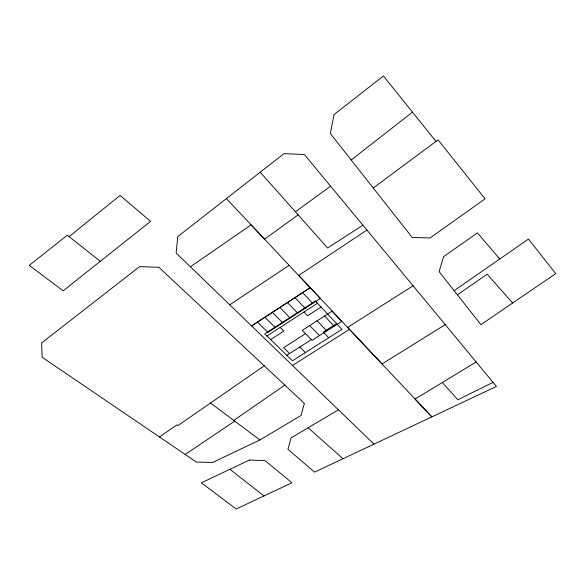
<?xml version="1.0" encoding="UTF-8"?>
<svg xmlns="http://www.w3.org/2000/svg" width="585" height="585" viewBox="0 0 585 585"><rect width="100%" height="100%" fill="white"/><g stroke="black" fill="none" stroke-linecap="round" stroke-linejoin="round"><path stroke-width="0.88" d="M69.118 236.603L120.093 195.434L150.579 221.371L63.158 290.825L29.25 265.378L67.326 235.185L100.298 261.32M226.388 198.6L177.752 236.596L176.151 253.034L373.954 444.139L496.431 386.444L304.397 154.528L284.017 153.628L226.388 198.6L264.559 239.155L298.167 214.885M351.197 160.005L412.476 112.152M373.252 188.004L438.055 139.852L485.06 198.827L430.114 237.956L412.249 237.503L330.335 133.526L334.057 114.558L383.446 75.977L435.949 141.402M295.41 211.77L330.627 186.205M159.486 436.988L176.911 424.856L177.979 425.573L264.201 365.8M454.143 290.686L528.438 239.075L555.75 273.605L480.928 324.66L439.116 271.645L443.62 256.647L477.44 232.896L499.773 258.994M457.404 294.825L487.137 274.233L512.665 302.986M190.388 266.775L251.104 224.881L320.317 298.489L267.945 332.412L257.429 322.13M284.851 385.113L233.744 420.388L259.908 439.957L301.026 415.474L304.375 403.394L158.893 267.301L139.581 266.614L41.593 342.934L42.186 357.274L196.472 462.106L212.721 462.435L259.908 439.957M185.218 454.45L234.731 421.134L210.52 403.006M229.737 304.8L289.187 265.327M366.941 230.037L298.708 275.425L431.832 416.886L415.065 399.05L476.168 361.969M266.935 335.995L317.509 303.264M270.636 339.592L283.813 331.088L280.149 327.439M321.063 307.067L307.593 315.754L303.995 312.01M362.927 225.225L327.585 247.996L260.23 172.209M305.56 333.647L283.601 347.702L289.582 353.552M286.811 355.314L311.432 339.622M336.558 323.615L323.271 332.075L328.726 337.764M413.098 285.802L347.6 327.395L382.056 363.965L445.236 324.602M292.507 365.449L349.472 329.384M338.43 409.829L291.052 437.872L287.922 449.265L314.576 472.117L373.954 444.139M493.053 382.363L457.865 399.76L442.333 382.502M229.934 469.287L263.952 495.948M308.12 427.752L342.993 458.735M264.873 317.275L275.33 327.629M299.812 347.029L305.385 352.572M272.354 312.39L282.745 322.825M279.864 307.483L290.197 317.999M287.411 302.562L297.677 313.158M309.677 325.552L319.432 335.622M294.994 297.611L305.187 308.288M317.114 320.777L326.81 330.927M302.606 292.646L312.734 303.403M324.587 315.988L334.218 326.211M310.255 287.652L251.601 325.933L310.24 287.666M315.395 301.012L264.72 333.838L292.442 360.791L341.947 329.37L315.395 301.012M332.09 311.169L302.277 330.306L312.09 340.302L341.655 321.472L332.09 311.169M249.466 460.037L201.364 482.8L236.164 509.023L291.966 482.757L265.144 460.658L249.466 460.037"/></g></svg>
